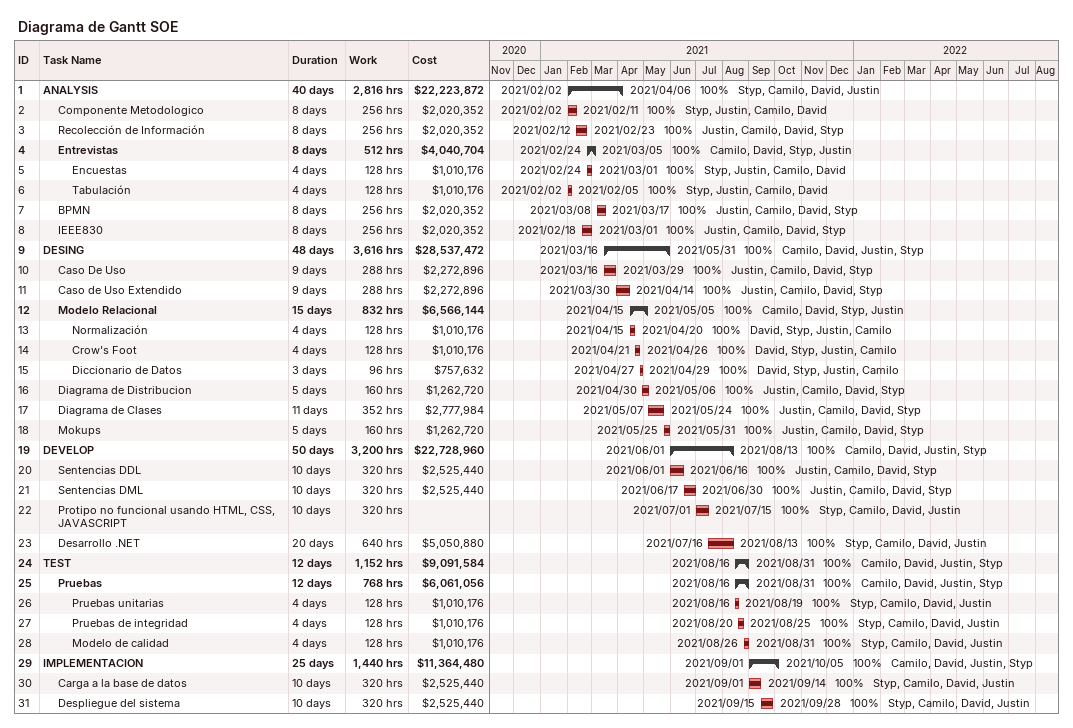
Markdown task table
Diagrama de Gantt SOE

| ID | Level | Task | Duration | Start | Finish | Resources | % complete | Work (h) | Cost ($) |
|---|---|---|---|---|---|---|---|---|---|
| 1 | 1 | **ANALYSIS** | 40d | 2021-02-02 | 2021-04-06 | Styp, Camilo, David, Justin | 100 | 2816 | 22223872 |
| 2 | 2 | Componente Metodologico | 8d | 2021-02-02 | 2021-02-11 | Styp, Justin, Camilo, David | 100 | 256 | 2020352 |
| 3 | 2 | Recolección de Información | 8d | 2021-02-12 | 2021-02-23 | Justin, Camilo, David, Styp | 100 | 256 | 2020352 |
| 4 | 2 | **Entrevistas** | 8d | 2021-02-24 | 2021-03-05 | Camilo, David, Styp, Justin | 100 | 512 | 4040704 |
| 5 | 3 | Encuestas | 4d | 2021-02-24 | 2021-03-01 | Styp, Justin, Camilo, David | 100 | 128 | 1010176 |
| 6 | 3 | Tabulación | 4d | 2021-02-02 | 2021-02-05 | Styp, Justin, Camilo, David | 100 | 128 | 1010176 |
| 7 | 2 | BPMN | 8d | 2021-03-08 | 2021-03-17 | Justin, Camilo, David, Styp | 100 | 256 | 2020352 |
| 8 | 2 | IEEE830 | 8d | 2021-02-18 | 2021-03-01 | Justin, Camilo, David, Styp | 100 | 256 | 2020352 |
| 9 | 1 | **DESING** | 48d | 2021-03-16 | 2021-05-31 | Camilo, David, Justin, Styp | 100 | 3616 | 28537472 |
| 10 | 2 | Caso De Uso | 9d | 2021-03-16 | 2021-03-29 | Justin, Camilo, David, Styp | 100 | 288 | 2272896 |
| 11 | 2 | Caso de Uso Extendido | 9d | 2021-03-30 | 2021-04-14 | Justin, Camilo, David, Styp | 100 | 288 | 2272896 |
| 12 | 2 | **Modelo Relacional** | 15d | 2021-04-15 | 2021-05-05 | Camilo, David, Styp, Justin | 100 | 832 | 6566144 |
| 13 | 3 | Normalización | 4d | 2021-04-15 | 2021-04-20 | David, Styp, Justin, Camilo | 100 | 128 | 1010176 |
| 14 | 3 | Crow's Foot | 4d | 2021-04-21 | 2021-04-26 | David, Styp, Justin, Camilo | 100 | 128 | 1010176 |
| 15 | 3 | Diccionario de Datos | 3d | 2021-04-27 | 2021-04-29 | David, Styp, Justin, Camilo | 100 | 96 | 757632 |
| 16 | 2 | Diagrama de Distribucion | 5d | 2021-04-30 | 2021-05-06 | Justin, Camilo, David, Styp | 100 | 160 | 1262720 |
| 17 | 2 | Diagrama de Clases | 11d | 2021-05-07 | 2021-05-24 | Justin, Camilo, David, Styp | 100 | 352 | 2777984 |
| 18 | 2 | Mokups | 5d | 2021-05-25 | 2021-05-31 | Justin, Camilo, David, Styp | 100 | 160 | 1262720 |
| 19 | 1 | **DEVELOP** | 50d | 2021-06-01 | 2021-08-13 | Camilo, David, Justin, Styp | 100 | 3200 | 22728960 |
| 20 | 2 | Sentencias DDL | 10d | 2021-06-01 | 2021-06-16 | Justin, Camilo, David, Styp | 100 | 320 | 2525440 |
| 21 | 2 | Sentencias DML | 10d | 2021-06-17 | 2021-06-30 | Justin, Camilo, David, Styp | 100 | 320 | 2525440 |
| 22 | 2 | Protipo no funcional usando HTML, CSS, JAVASCRIPT | 10d | 2021-07-01 | 2021-07-15 | Styp, Camilo, David, Justin | 100 | 320 |  |
| 23 | 2 | Desarrollo .NET | 20d | 2021-07-16 | 2021-08-13 | Styp, Camilo, David, Justin | 100 | 640 | 5050880 |
| 24 | 1 | **TEST** | 12d | 2021-08-16 | 2021-08-31 | Camilo, David, Justin, Styp | 100 | 1152 | 9091584 |
| 25 | 2 | **Pruebas** | 12d | 2021-08-16 | 2021-08-31 | Camilo, David, Justin, Styp | 100 | 768 | 6061056 |
| 26 | 3 | Pruebas unitarias | 4d | 2021-08-16 | 2021-08-19 | Styp, Camilo, David, Justin | 100 | 128 | 1010176 |
| 27 | 3 | Pruebas de integridad | 4d | 2021-08-20 | 2021-08-25 | Styp, Camilo, David, Justin | 100 | 128 | 1010176 |
| 28 | 3 | Modelo de calidad | 4d | 2021-08-26 | 2021-08-31 | Styp, Camilo, David, Justin | 100 | 128 | 1010176 |
| 29 | 1 | **IMPLEMENTACION** | 25d | 2021-09-01 | 2021-10-05 | Camilo, David, Justin, Styp | 100 | 1440 | 11364480 |
| 30 | 2 | Carga a la base de datos | 10d | 2021-09-01 | 2021-09-14 | Styp, Camilo, David, Justin | 100 | 320 | 2525440 |
| 31 | 2 | Despliegue del sistema | 10d | 2021-09-15 | 2021-09-28 | Styp, Camilo, David, Justin | 100 | 320 | 2525440 |
